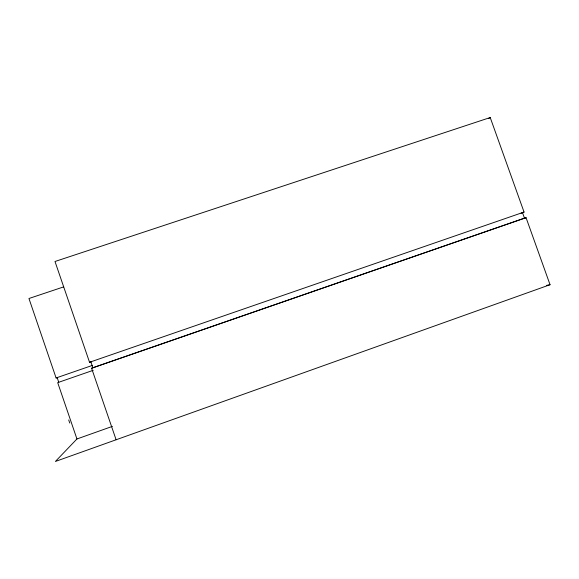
<?xml version="1.0" encoding="UTF-8"?>
<svg xmlns="http://www.w3.org/2000/svg" width="579" height="579" viewBox="0 0 579 579"><rect width="100%" height="100%" fill="white"/><g stroke="black" fill="none" stroke-linecap="round" stroke-linejoin="round"><path stroke-width="0.87" d="M112.449 426.354L76.942 438.976L55.396 461.463L550.05 284.716L526.043 217.639L91.583 368.222L116.111 439.765M488.756 118.586L490.218 117.537L524.046 212.059L521.064 213.246M523.879 218.457L526.043 217.639M490.218 117.537L54.991 261.491L89.542 362.273L524.046 212.059M63.683 286.88L28.95 298.503L56.098 377.957L92.575 365.342M525.558 217.827L91.583 368.222M76.942 438.976L57.697 382.639L93.233 370.307M56.098 377.957L57.632 377.653M546.518 285.382L550.05 284.716M89.542 362.273L91.004 362.193M522.497 212.623L524.487 218.196M90.831 361.853L92.872 367.788M57.155 377.602L58.754 382.285M68.706 419.941L69.762 423.039"/></g></svg>
